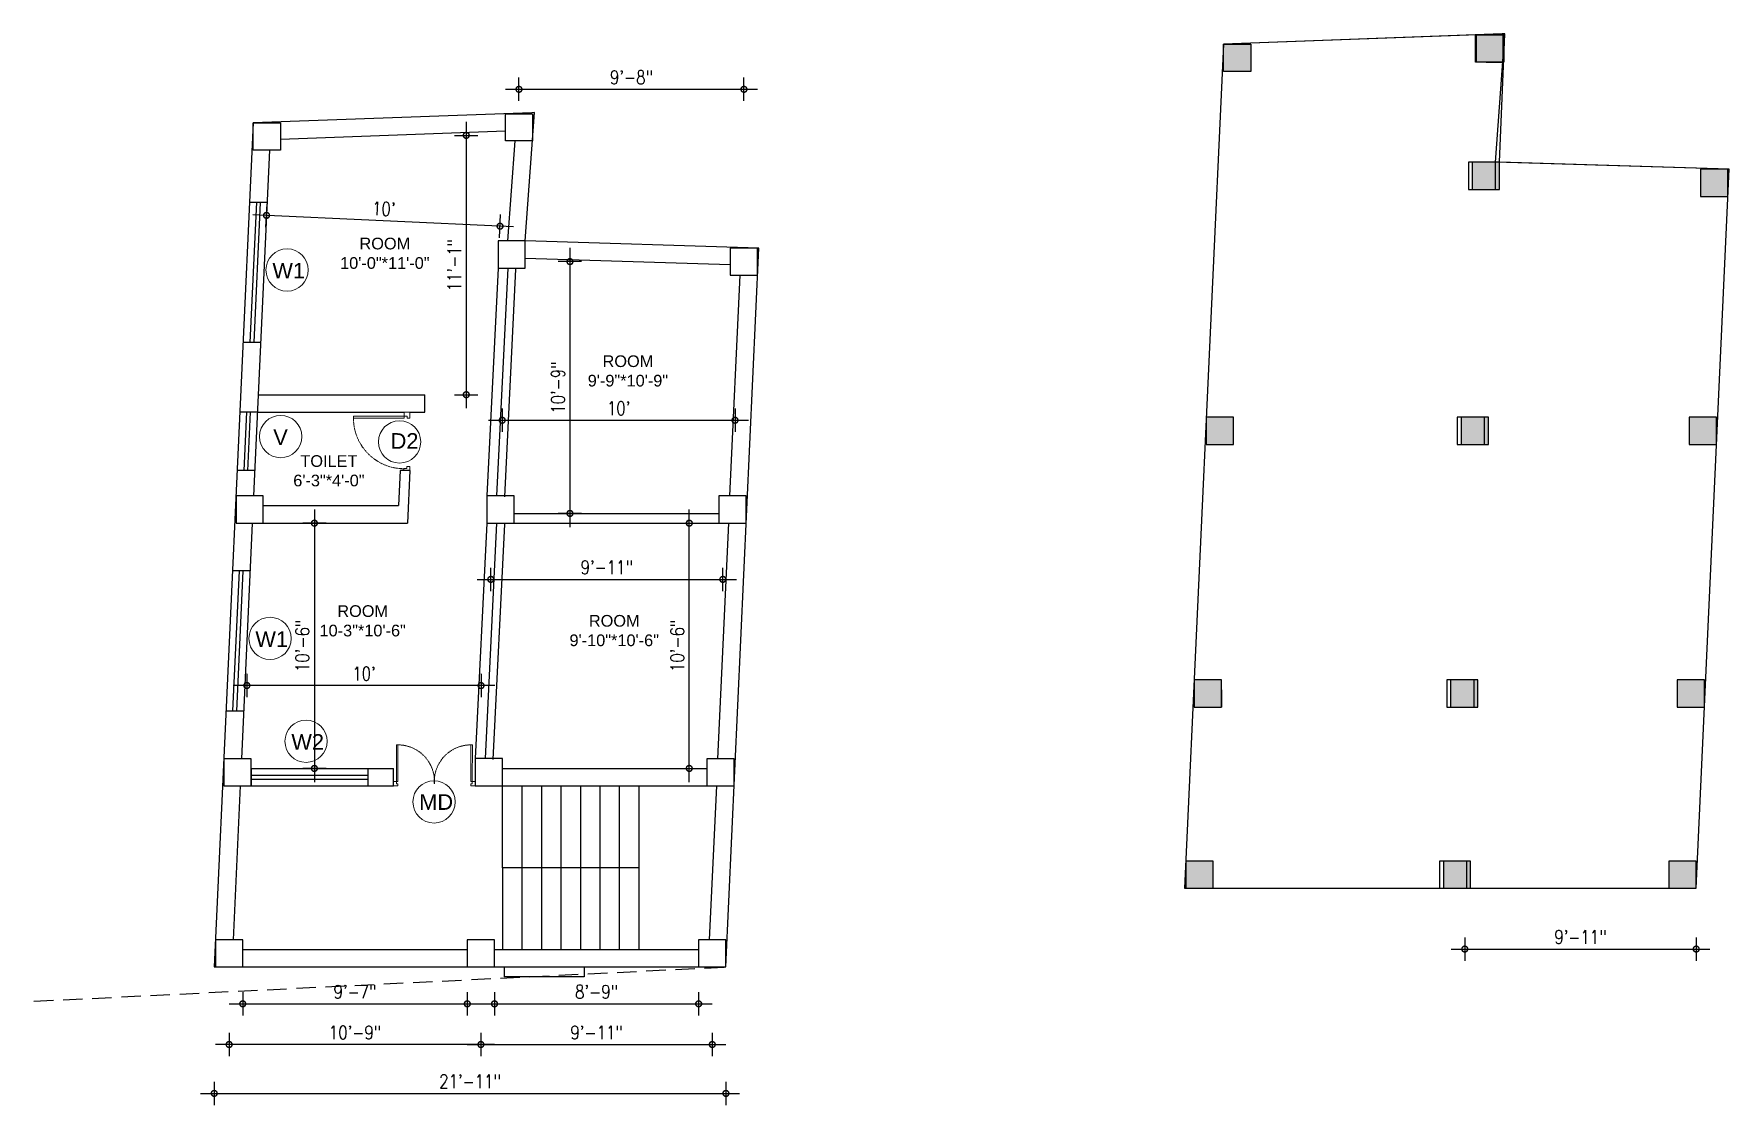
# Model space of a CAD drawing. Header units: inches. Extents: x -10117506 to -5032697, y -6529230 to -3254494.
# Drawn here: x -5048208 to -5047337, y -3259585 to -3259035 of the extents above; entities that cross this region are included whole.
import ezdxf

# ---------------------------------------------------------------- set-up
doc = ezdxf.new("R2010")
doc.units = ezdxf.units.IN
doc.header["$LTSCALE"] = 2
doc.header["$MEASUREMENT"] = 0
doc.header["$PDMODE"] = 34
doc.linetypes.add('HIDDEN', pattern=[0.375, 0.25, -0.125])
doc.layers.get('0').update_dxf_attribs({"linetype": 'CONTINUOUS'})
doc.layers.get('DEFPOINTS').update_dxf_attribs({"color": 141, "linetype": 'CONTINUOUS'})
for name, color, linetype, lineweight in [('Annotate-Lite.w', 177, 'CONTINUOUS', 9), ('Door-Window.w', 4, 'CONTINUOUS', 15), ('TEXT', 181, 'CONTINUOUS', 25), ('Toilet', 7, 'CONTINUOUS', 25)]:
    doc.layers.add(name, color=color, linetype=linetype, lineweight=lineweight)
doc.styles.add('arial.', font='arial.ttf')
doc.styles.add('gaurav', font='arial.ttf')
doc.styles.add('ROMANS', font='Romans.shx', dxfattribs={"width": 0.8})
doc.dimstyles.new('8 SCALE', dxfattribs={"dimscale": 0, "dimtxt": 7, "dimasz": 6, "dimexe": 6, "dimexo": 2, "dimgap": 2, "dimtad": 1, "dimdec": 0, "dimzin": 0, "dimdsep": 46, "dimlunit": 4, "dimtxsty": 'ROMANS', "dimblk": 'DOTSMALL', "dimcen": 0, "dimdle": 7, "dimclrd": 8, "dimclre": 8, "dimclrt": 3, "dimadec": 0, "dimazin": 0, "dimtfac": 1, "dimtdec": 0, "dimtofl": 0, "dimtmove": 2, "dimatfit": 3, "dimfxl": 6, "dimfxlon": 1, "dimtolj": 1, "dimtzin": 0, "dimarcsym": 0})

# ---------------------------------------------------------------- blocks, each defined once
blk = doc.blocks.new('_DOTSMALL')
at = {"color": 0, "linetype": 'ByBlock', "const_width": 0.5}
blk.add_lwpolyline([(-0.0625, 0, 1), (0.0625, 0, 1)], format="xyb", close=True, dxfattribs=at)
blk = doc.blocks.new('*D931')
at = {"color": 8, "lineweight": -2, "ltscale": 0.5, "transparency": 16777216}
for p, q in [((-5047971.72, -3259539.18), (-5047971.72, -3259551.18)), ((-5047852.85, -3259539.18), (-5047852.85, -3259551.18)), ((-5047978.72, -3259545.18), (-5047845.85, -3259545.18))]:
    blk.add_line(p, q, dxfattribs=at)
at = {"layer": 'DEFPOINTS', "color": 0, "ltscale": 0.5, "transparency": 16777216}
for p in [(-5047971.72, -3259513.95), (-5047852.85, -3259513.95), (-5047852.85, -3259545.18)]:
    blk.add_point(p, dxfattribs=at)
at = {"color": 8, "lineweight": -2, "ltscale": 0.5, "transparency": 16777216, "xscale": 6, "yscale": 6, "zscale": 6, "rotation": 180}
blk.add_blockref('_DOTSMALL', (-5047971.72, -3259545.18), dxfattribs=at)
at = {"color": 8, "lineweight": -2, "ltscale": 0.5, "transparency": 16777216, "xscale": 6, "yscale": 6, "zscale": 6}
blk.add_blockref('_DOTSMALL', (-5047852.85, -3259545.18), dxfattribs=at)
at = {"color": 3, "ltscale": 0.5, "transparency": 16777216, "insert": (-5047912.28, -3259539.01), "char_height": 7, "attachment_point": 5, "style": 'ROMANS'}
blk.add_mtext('\\A1;9\'-11"', dxfattribs=at)
blk = doc.blocks.new('3-0')
at = {"ltscale": 3}
for p, q in [((11063, 10097.7), (11066, 10099.9)), ((11063, 10097.7), (11064.5, 10095.7)), ((11065.3, 10097.8), (11066.7, 10098.9)), ((11066, 10096.8), (11065.3, 10097.8)), ((11066, 10099.9), (11066.7, 10098.9)), ((11066, 10096.8), (11064.5, 10095.7)), ((11085.5, 10074.1), (11110.3, 10093)), ((11086.2, 10073.2), (11111, 10092)), ((11111, 10092), (11110.3, 10093)), ((11084, 10073), (11082.6, 10071.9)), ((11082.6, 10071.9), (11084.8, 10069)), ((11084, 10073), (11084.8, 10072)), ((11084.8, 10072), (11086.2, 10073.2)), ((11084.8, 10069), (11087.7, 10071.2)), ((11086.2, 10073.2), (11085.5, 10074.1)), ((11087.7, 10071.2), (11086.2, 10073.2))]:
    blk.add_line(p, q, dxfattribs=at)
at = {"layer": 'Door-Window.w', "color": 9, "linetype": 'HIDDEN', "lineweight": 18}
blk.add_arc((11085.5, 10074.1), 31.2, 37.1906, 127.1465, dxfattribs=at)
blk = doc.blocks.new('FDFDRE')
at = {"ltscale": 3}
for p, q in [((165701.1, -58637.8), (165701.1, -58641.5)), ((165704.8, -58637.8), (165701.1, -58637.8)), ((165701.1, -58641.5), (165703.6, -58641.5)), ((165703.6, -58641.5), (165703.5, -58672.6)), ((165704.8, -58639.7), (165703.6, -58639.7)), ((165703.6, -58639.7), (165703.6, -58641.5)), ((165703.6, -58641.5), (165704.8, -58641.5)), ((165704.8, -58639.7), (165704.8, -58637.8)), ((165704.8, -58641.5), (165704.8, -58672.7)), ((165767, -58639.7), (165767, -58637.8)), ((165767, -58637.8), (165770.6, -58637.8)), ((165767, -58639.7), (165768.2, -58639.7)), ((165767, -58641.5), (165767, -58672.7)), ((165768.2, -58641.5), (165767, -58641.5)), ((165768.2, -58639.7), (165768.2, -58641.5)), ((165770.7, -58641.5), (165768.2, -58641.5)), ((165768.2, -58641.5), (165768.2, -58672.6)), ((165770.6, -58637.8), (165770.7, -58641.5)), ((165703.5, -58672.6), (165704.8, -58672.7)), ((165768.2, -58672.6), (165767, -58672.7))]:
    blk.add_line(p, q, dxfattribs=at)
at = {"layer": 'Door-Window.w', "color": 9, "linetype": 'HIDDEN', "lineweight": 18}
for centre, start, end in [((165704.8, -58641.5), 269.9618, 3.3835), ((165767, -58641.5), 176.6165, 270.0382)]:
    blk.add_arc(centre, 31.2, start, end, dxfattribs=at)
blk = doc.blocks.new('*D935')
at = {"color": 8, "lineweight": -2, "ltscale": 0.5, "transparency": 16777216}
for p, q in [((-5047978.72, -3259547.77), (-5047978.72, -3259559.77)), ((-5047859.85, -3259547.77), (-5047859.85, -3259559.77)), ((-5047985.72, -3259553.77), (-5047852.85, -3259553.77))]:
    blk.add_line(p, q, dxfattribs=at)
at = {"layer": 'DEFPOINTS', "color": 0, "ltscale": 0.5, "transparency": 16777216}
for p in [(-5047978.72, -3259506.95), (-5047859.85, -3259506.95), (-5047859.85, -3259553.77)]:
    blk.add_point(p, dxfattribs=at)
at = {"color": 8, "lineweight": -2, "ltscale": 0.5, "transparency": 16777216, "xscale": 6, "yscale": 6, "zscale": 6, "rotation": 180}
blk.add_blockref('_DOTSMALL', (-5047978.72, -3259553.77), dxfattribs=at)
at = {"color": 8, "lineweight": -2, "ltscale": 0.5, "transparency": 16777216, "xscale": 6, "yscale": 6, "zscale": 6}
blk.add_blockref('_DOTSMALL', (-5047859.85, -3259553.77), dxfattribs=at)
at = {"color": 3, "ltscale": 0.5, "transparency": 16777216, "insert": (-5047919.28, -3259547.6), "char_height": 7, "attachment_point": 5, "style": 'ROMANS'}
blk.add_mtext('\\A1;9\'-11"', dxfattribs=at)
blk = doc.blocks.new('*D936')
at = {"color": 8, "lineweight": -2, "ltscale": 0.5, "transparency": 16777216}
for p, q in [((-5048108.07, -3259547.77), (-5048108.07, -3259559.77)), ((-5047978.72, -3259547.77), (-5047978.72, -3259559.77)), ((-5047971.72, -3259553.77), (-5048115.07, -3259553.77))]:
    blk.add_line(p, q, dxfattribs=at)
at = {"layer": 'DEFPOINTS', "color": 0, "ltscale": 0.5, "transparency": 16777216}
for p in [(-5048108.07, -3259506.95), (-5047978.72, -3259506.95), (-5048108.07, -3259553.77)]:
    blk.add_point(p, dxfattribs=at)
at = {"color": 8, "lineweight": -2, "ltscale": 0.5, "transparency": 16777216, "xscale": 6, "yscale": 6, "zscale": 6, "rotation": 180}
blk.add_blockref('_DOTSMALL', (-5048108.07, -3259553.77), dxfattribs=at)
at = {"color": 8, "lineweight": -2, "ltscale": 0.5, "transparency": 16777216, "xscale": 6, "yscale": 6, "zscale": 6}
blk.add_blockref('_DOTSMALL', (-5047978.72, -3259553.77), dxfattribs=at)
at = {"color": 3, "ltscale": 0.5, "transparency": 16777216, "insert": (-5048043.39, -3259547.6), "char_height": 7, "attachment_point": 5, "style": 'ROMANS'}
blk.add_mtext('\\A1;10\'-9"', dxfattribs=at)
blk = doc.blocks.new('*D937')
at = {"color": 8, "lineweight": -2, "ltscale": 0.5, "transparency": 16777216}
for p, q in [((-5047978.72, -3259532.87), (-5047859.85, -3259532.87)), ((-5047971.72, -3259526.87), (-5047971.72, -3259538.87)), ((-5047866.85, -3259526.87), (-5047866.85, -3259538.87))]:
    blk.add_line(p, q, dxfattribs=at)
at = {"layer": 'DEFPOINTS', "color": 0, "ltscale": 0.5, "transparency": 16777216}
for p in [(-5047971.72, -3259504.95), (-5047866.85, -3259504.95), (-5047866.85, -3259532.87)]:
    blk.add_point(p, dxfattribs=at)
at = {"color": 8, "lineweight": -2, "ltscale": 0.5, "transparency": 16777216, "xscale": 6, "yscale": 6, "zscale": 6, "rotation": 180}
blk.add_blockref('_DOTSMALL', (-5047971.72, -3259532.87), dxfattribs=at)
at = {"color": 8, "lineweight": -2, "ltscale": 0.5, "transparency": 16777216, "xscale": 6, "yscale": 6, "zscale": 6}
blk.add_blockref('_DOTSMALL', (-5047866.85, -3259532.87), dxfattribs=at)
at = {"color": 3, "ltscale": 0.5, "transparency": 16777216, "insert": (-5047919.28, -3259526.7), "char_height": 7, "attachment_point": 5, "style": 'ROMANS'}
blk.add_mtext('\\A1;8\'-9"', dxfattribs=at)
blk = doc.blocks.new('*D938')
at = {"color": 8, "lineweight": -2, "ltscale": 0.5, "transparency": 16777216}
for p, q in [((-5048108.07, -3259532.87), (-5047978.72, -3259532.87)), ((-5048101.07, -3259526.87), (-5048101.07, -3259538.87)), ((-5047985.72, -3259526.87), (-5047985.72, -3259538.87))]:
    blk.add_line(p, q, dxfattribs=at)
at = {"layer": 'DEFPOINTS', "color": 0, "ltscale": 0.5, "transparency": 16777216}
for p in [(-5048101.07, -3259504.95), (-5047985.72, -3259504.95), (-5047985.72, -3259532.87)]:
    blk.add_point(p, dxfattribs=at)
at = {"color": 8, "lineweight": -2, "ltscale": 0.5, "transparency": 16777216, "xscale": 6, "yscale": 6, "zscale": 6, "rotation": 180}
blk.add_blockref('_DOTSMALL', (-5048101.07, -3259532.87), dxfattribs=at)
at = {"color": 8, "lineweight": -2, "ltscale": 0.5, "transparency": 16777216, "xscale": 6, "yscale": 6, "zscale": 6}
blk.add_blockref('_DOTSMALL', (-5047985.72, -3259532.87), dxfattribs=at)
at = {"color": 3, "ltscale": 0.5, "transparency": 16777216, "insert": (-5048043.39, -3259526.7), "char_height": 7, "attachment_point": 5, "style": 'ROMANS'}
blk.add_mtext('\\A1;9\'-7"', dxfattribs=at)
blk = doc.blocks.new('*D939')
at = {"color": 8, "lineweight": -2, "ltscale": 0.5, "transparency": 16777216}
for p, q in [((-5048115.72, -3259572.89), (-5048115.72, -3259584.89)), ((-5047852.85, -3259572.89), (-5047852.85, -3259584.89)), ((-5048122.72, -3259578.89), (-5047845.85, -3259578.89))]:
    blk.add_line(p, q, dxfattribs=at)
at = {"layer": 'DEFPOINTS', "color": 0, "ltscale": 0.5, "transparency": 16777216}
for p in [(-5048115.72, -3259513.95), (-5047852.85, -3259513.95), (-5047852.85, -3259578.89)]:
    blk.add_point(p, dxfattribs=at)
at = {"color": 8, "lineweight": -2, "ltscale": 0.5, "transparency": 16777216, "xscale": 6, "yscale": 6, "zscale": 6, "rotation": 180}
blk.add_blockref('_DOTSMALL', (-5048115.72, -3259578.89), dxfattribs=at)
at = {"color": 8, "lineweight": -2, "ltscale": 0.5, "transparency": 16777216, "xscale": 6, "yscale": 6, "zscale": 6}
blk.add_blockref('_DOTSMALL', (-5047852.85, -3259578.89), dxfattribs=at)
at = {"color": 3, "ltscale": 0.5, "transparency": 16777216, "insert": (-5047984.28, -3259572.73), "char_height": 7, "attachment_point": 5, "style": 'ROMANS'}
blk.add_mtext('\\A1;21\'-11"', dxfattribs=at)
blk = doc.blocks.new('*D940')
at = {"color": 8, "lineweight": -2, "ltscale": 0.5, "transparency": 16777216}
for p, q in [((-5047966.16, -3259063.07), (-5047836.58, -3259063.07)), ((-5047959.16, -3259069.07), (-5047959.16, -3259057.07)), ((-5047843.58, -3259069.07), (-5047843.58, -3259057.07))]:
    blk.add_line(p, q, dxfattribs=at)
at = {"layer": 'DEFPOINTS', "color": 0, "ltscale": 0.5, "transparency": 16777216}
for p in [(-5047843.58, -3259063.07), (-5047959.16, -3259082.6), (-5047843.58, -3259151.61)]:
    blk.add_point(p, dxfattribs=at)
at = {"color": 8, "lineweight": -2, "ltscale": 0.5, "transparency": 16777216, "xscale": 6, "yscale": 6, "zscale": 6, "rotation": 180}
blk.add_blockref('_DOTSMALL', (-5047959.16, -3259063.07), dxfattribs=at)
at = {"color": 8, "lineweight": -2, "ltscale": 0.5, "transparency": 16777216, "xscale": 6, "yscale": 6, "zscale": 6}
blk.add_blockref('_DOTSMALL', (-5047843.58, -3259063.07), dxfattribs=at)
at = {"color": 3, "ltscale": 0.5, "transparency": 16777216, "insert": (-5047901.37, -3259056.9), "char_height": 7, "attachment_point": 5, "style": 'ROMANS'}
blk.add_mtext('\\A1;9\'-8"', dxfattribs=at)
blk = doc.blocks.new('*D941')
at = {"color": 8, "lineweight": -2, "ltscale": 0.5, "transparency": 16777216}
for p, q in [((-5047986.24, -3259079.73), (-5047986.24, -3259226.95)), ((-5047992.24, -3259086.73), (-5047980.24, -3259086.73)), ((-5047992.24, -3259219.95), (-5047980.24, -3259219.95))]:
    blk.add_line(p, q, dxfattribs=at)
at = {"layer": 'DEFPOINTS', "color": 0, "ltscale": 0.5, "transparency": 16777216}
for p in [(-5048023.92, -3259086.73), (-5048023.92, -3259219.95), (-5047986.24, -3259219.95)]:
    blk.add_point(p, dxfattribs=at)
at = {"color": 8, "lineweight": -2, "ltscale": 0.5, "transparency": 16777216, "xscale": 6, "yscale": 6, "zscale": 6}
for p, rotation in [((-5047986.24, -3259086.73), 90), ((-5047986.24, -3259219.95), 270)]:
    blk.add_blockref('_DOTSMALL', p, dxfattribs=dict(at, rotation=rotation))
at = {"color": 3, "ltscale": 0.5, "transparency": 16777216, "insert": (-5047992.41, -3259153.34), "char_height": 7, "attachment_point": 5, "rotation": 90, "style": 'ROMANS'}
blk.add_mtext('\\A1;11\'-1"', dxfattribs=at)
blk = doc.blocks.new('*D942')
at = {"color": 8, "lineweight": -2, "ltscale": 0.5, "transparency": 16777216}
for p, q in [((-5048089.14, -3259133.83), (-5048088.58, -3259121.85)), ((-5047961.91, -3259133.71), (-5048095.85, -3259127.52)), ((-5047969.18, -3259139.38), (-5047968.62, -3259127.39))]:
    blk.add_line(p, q, dxfattribs=at)
at = {"layer": 'DEFPOINTS', "color": 0, "ltscale": 0.5, "transparency": 16777216}
for p in [(-5048088.86, -3259127.84), (-5048089.86, -3259149.44), (-5047969.9, -3259154.99)]:
    blk.add_point(p, dxfattribs=at)
at = {"color": 8, "lineweight": -2, "ltscale": 0.5, "transparency": 16777216, "xscale": 6, "yscale": 6, "zscale": 6}
for p, rotation in [((-5048088.86, -3259127.84), 177.3537742768586), ((-5047968.9, -3259133.38), 357.3537742768586)]:
    blk.add_blockref('_DOTSMALL', p, dxfattribs=dict(at, rotation=rotation))
at = {"color": 3, "ltscale": 0.5, "transparency": 16777216, "insert": (-5048028.6, -3259124.45), "char_height": 7, "attachment_point": 5, "rotation": 357.35377, "style": 'ROMANS'}
blk.add_mtext("\\A1;10'", dxfattribs=at)
blk = doc.blocks.new('*D943')
at = {"color": 8, "lineweight": -2, "ltscale": 0.5, "transparency": 16777216}
for p, q in [((-5047967.78, -3259227.09), (-5047967.78, -3259239.09)), ((-5047848.18, -3259227.09), (-5047848.18, -3259239.09)), ((-5047974.78, -3259233.09), (-5047841.18, -3259233.09))]:
    blk.add_line(p, q, dxfattribs=at)
at = {"layer": 'DEFPOINTS', "color": 0, "ltscale": 0.5, "transparency": 16777216}
for p in [(-5047967.78, -3259213.47), (-5047848.18, -3259215.28), (-5047848.18, -3259233.09)]:
    blk.add_point(p, dxfattribs=at)
at = {"color": 8, "lineweight": -2, "ltscale": 0.5, "transparency": 16777216, "xscale": 6, "yscale": 6, "zscale": 6, "rotation": 180}
blk.add_blockref('_DOTSMALL', (-5047967.78, -3259233.09), dxfattribs=at)
at = {"color": 8, "lineweight": -2, "ltscale": 0.5, "transparency": 16777216, "xscale": 6, "yscale": 6, "zscale": 6}
blk.add_blockref('_DOTSMALL', (-5047848.18, -3259233.09), dxfattribs=at)
at = {"color": 3, "ltscale": 0.5, "transparency": 16777216, "insert": (-5047907.98, -3259226.92), "char_height": 7, "attachment_point": 5, "style": 'ROMANS'}
blk.add_mtext("\\A1;10'", dxfattribs=at)
blk = doc.blocks.new('*D944')
at = {"color": 8, "lineweight": -2, "ltscale": 0.5, "transparency": 16777216}
for p, q in [((-5047932.97, -3259144.58), (-5047932.97, -3259287.95)), ((-5047926.97, -3259151.58), (-5047938.97, -3259151.58)), ((-5047926.97, -3259280.95), (-5047938.97, -3259280.95))]:
    blk.add_line(p, q, dxfattribs=at)
at = {"layer": 'DEFPOINTS', "color": 0, "ltscale": 0.5, "transparency": 16777216}
for p in [(-5047903.24, -3259151.58), (-5047932.97, -3259280.95), (-5047909.04, -3259280.95)]:
    blk.add_point(p, dxfattribs=at)
at = {"color": 8, "lineweight": -2, "ltscale": 0.5, "transparency": 16777216, "xscale": 6, "yscale": 6, "zscale": 6}
for p, rotation in [((-5047932.97, -3259151.58), 90), ((-5047932.97, -3259280.95), 270)]:
    blk.add_blockref('_DOTSMALL', p, dxfattribs=dict(at, rotation=rotation))
at = {"color": 3, "ltscale": 0.5, "transparency": 16777216, "insert": (-5047939.14, -3259216.26), "char_height": 7, "attachment_point": 5, "rotation": 90, "style": 'ROMANS'}
blk.add_mtext('\\A1;10\'-9"', dxfattribs=at)
blk = doc.blocks.new('*D945')
at = {"color": 8, "lineweight": -2, "ltscale": 0.5, "transparency": 16777216}
for p, q in [((-5047871.68, -3259418.94), (-5047871.68, -3259278.95)), ((-5047877.68, -3259285.95), (-5047865.68, -3259285.95)), ((-5047877.68, -3259411.94), (-5047865.68, -3259411.94))]:
    blk.add_line(p, q, dxfattribs=at)
at = {"layer": 'DEFPOINTS', "color": 0, "ltscale": 0.5, "transparency": 16777216}
for p in [(-5047915.1, -3259285.95), (-5047871.68, -3259285.95), (-5047915.1, -3259411.94)]:
    blk.add_point(p, dxfattribs=at)
at = {"color": 8, "lineweight": -2, "ltscale": 0.5, "transparency": 16777216, "xscale": 6, "yscale": 6, "zscale": 6}
for p, rotation in [((-5047871.68, -3259285.95), 90), ((-5047871.68, -3259411.94), 270)]:
    blk.add_blockref('_DOTSMALL', p, dxfattribs=dict(at, rotation=rotation))
at = {"color": 3, "ltscale": 0.5, "transparency": 16777216, "insert": (-5047877.84, -3259348.94), "char_height": 7, "attachment_point": 5, "rotation": 90, "style": 'ROMANS'}
blk.add_mtext('\\A1;10\'-6"', dxfattribs=at)
blk = doc.blocks.new('*D946')
at = {"color": 8, "lineweight": -2, "ltscale": 0.5, "transparency": 16777216}
for p, q in [((-5047980.64, -3259314.82), (-5047847.44, -3259314.82)), ((-5047973.64, -3259320.82), (-5047973.64, -3259308.82)), ((-5047854.44, -3259320.82), (-5047854.44, -3259308.82))]:
    blk.add_line(p, q, dxfattribs=at)
at = {"layer": 'DEFPOINTS', "color": 0, "ltscale": 0.5, "transparency": 16777216}
for p in [(-5047854.44, -3259314.82), (-5047973.64, -3259346.44), (-5047854.44, -3259351.89)]:
    blk.add_point(p, dxfattribs=at)
at = {"color": 8, "lineweight": -2, "ltscale": 0.5, "transparency": 16777216, "xscale": 6, "yscale": 6, "zscale": 6, "rotation": 180}
blk.add_blockref('_DOTSMALL', (-5047973.64, -3259314.82), dxfattribs=at)
at = {"color": 8, "lineweight": -2, "ltscale": 0.5, "transparency": 16777216, "xscale": 6, "yscale": 6, "zscale": 6}
blk.add_blockref('_DOTSMALL', (-5047854.44, -3259314.82), dxfattribs=at)
at = {"color": 3, "ltscale": 0.5, "transparency": 16777216, "insert": (-5047914.04, -3259308.65), "char_height": 7, "attachment_point": 5, "style": 'ROMANS'}
blk.add_mtext('\\A1;9\'-11"', dxfattribs=at)
blk = doc.blocks.new('*D947')
at = {"color": 8, "lineweight": -2, "ltscale": 0.5, "transparency": 16777216}
for p, q in [((-5048098.96, -3259363.37), (-5048098.96, -3259375.37)), ((-5047978.64, -3259363.37), (-5047978.64, -3259375.37)), ((-5047971.64, -3259369.37), (-5048105.96, -3259369.37))]:
    blk.add_line(p, q, dxfattribs=at)
at = {"layer": 'DEFPOINTS', "color": 0, "ltscale": 0.5, "transparency": 16777216}
for p in [(-5048098.96, -3259346.44), (-5047978.64, -3259346.44), (-5048098.96, -3259369.37)]:
    blk.add_point(p, dxfattribs=at)
at = {"color": 8, "lineweight": -2, "ltscale": 0.5, "transparency": 16777216, "xscale": 6, "yscale": 6, "zscale": 6, "rotation": 180}
blk.add_blockref('_DOTSMALL', (-5048098.96, -3259369.37), dxfattribs=at)
at = {"color": 8, "lineweight": -2, "ltscale": 0.5, "transparency": 16777216, "xscale": 6, "yscale": 6, "zscale": 6}
blk.add_blockref('_DOTSMALL', (-5047978.64, -3259369.37), dxfattribs=at)
at = {"color": 3, "ltscale": 0.5, "transparency": 16777216, "insert": (-5048038.8, -3259363.2), "char_height": 7, "attachment_point": 5, "style": 'ROMANS'}
blk.add_mtext("\\A1;10'", dxfattribs=at)
blk = doc.blocks.new('*D948')
at = {"color": 8, "lineweight": -2, "ltscale": 0.5, "transparency": 16777216}
for p, q in [((-5048064.26, -3259278.95), (-5048064.26, -3259418.95)), ((-5048058.26, -3259285.95), (-5048070.26, -3259285.95)), ((-5048058.26, -3259411.95), (-5048070.26, -3259411.95))]:
    blk.add_line(p, q, dxfattribs=at)
at = {"layer": 'DEFPOINTS', "color": 0, "ltscale": 0.5, "transparency": 16777216}
for p in [(-5048016.45, -3259285.95), (-5048064.26, -3259411.95), (-5048036.77, -3259411.95)]:
    blk.add_point(p, dxfattribs=at)
at = {"color": 8, "lineweight": -2, "ltscale": 0.5, "transparency": 16777216, "xscale": 6, "yscale": 6, "zscale": 6}
for p, rotation in [((-5048064.26, -3259285.95), 90), ((-5048064.26, -3259411.95), 270)]:
    blk.add_blockref('_DOTSMALL', p, dxfattribs=dict(at, rotation=rotation))
at = {"color": 3, "ltscale": 0.5, "transparency": 16777216, "insert": (-5048070.43, -3259348.95), "char_height": 7, "attachment_point": 5, "rotation": 90, "style": 'ROMANS'}
blk.add_mtext('\\A1;10\'-6"', dxfattribs=at)
blk = doc.blocks.new('pln')
at = {"color": 3, "ltscale": 0.5}
blk.add_lwpolyline([(-5047835.94, -3259144.61), (-5047955.9, -3259140.99), (-5047951.1, -3259075.04), (-5047952.47, -3259075.09), (-5048095.68, -3259080.36), (-5048115.72, -3259513.95), (-5048101.72, -3259513.95), (-5047969.72, -3259513.95), (-5047852.85, -3259513.95)], close=True, dxfattribs=at)
at = {"ltscale": 0.5}
for points in [[(-5048095.68, -3259080.36), (-5048081.68, -3259080.36), (-5048081.68, -3259094.36), (-5048095.68, -3259094.36)], [(-5047966.16, -3259075.6), (-5047952.16, -3259075.6), (-5047952.16, -3259089.6), (-5047966.16, -3259089.6)], [(-5047969.9, -3259154.99), (-5047955.9, -3259154.99), (-5047955.9, -3259140.99), (-5047969.9, -3259140.99)], [(-5047850.58, -3259158.61), (-5047836.58, -3259158.61), (-5047836.58, -3259144.61), (-5047850.58, -3259144.61)], [(-5048104.53, -3259285.95), (-5048090.53, -3259285.95), (-5048090.53, -3259271.95), (-5048104.53, -3259271.95)], [(-5047975.58, -3259285.95), (-5047961.58, -3259285.95), (-5047961.58, -3259271.95), (-5047975.58, -3259271.95)], [(-5047856.41, -3259285.95), (-5047842.41, -3259285.95), (-5047842.41, -3259271.95), (-5047856.41, -3259271.95)], [(-5048110.77, -3259420.95), (-5048096.77, -3259420.95), (-5048096.77, -3259406.95), (-5048110.77, -3259406.95)], [(-5047980.99, -3259420.95), (-5047966.99, -3259420.95), (-5047966.99, -3259406.95), (-5047980.99, -3259406.95)], [(-5047862.59, -3259420.95), (-5047848.59, -3259420.95), (-5047848.59, -3259406.95), (-5047862.59, -3259406.95)], [(-5048115.07, -3259513.95), (-5048101.07, -3259513.95), (-5048101.07, -3259499.95), (-5048115.07, -3259499.95)], [(-5047984.72, -3259513.95), (-5047970.72, -3259513.95), (-5047970.72, -3259499.95), (-5047984.72, -3259499.95)], [(-5047866.85, -3259513.95), (-5047852.85, -3259513.95), (-5047852.85, -3259499.95), (-5047866.85, -3259499.95)]]:
    blk.add_lwpolyline(points, close=True, dxfattribs=at)
dim = blk.add_linear_dim(base=(-5047852.85, -3259545.18), p1=(-5047971.72, -3259513.95), p2=(-5047852.85, -3259513.95), dimstyle='8 SCALE', override={"dimscale": 1}, dxfattribs=at)
dim.commit()
dim.dimension.update_dxf_attribs({"geometry": '*D931', "text_midpoint": (-5047912.28, -3259539.01)})

msp = doc.modelspace()

# ---------------------------------------------------------------- hatches: boundary and pattern name
at = {"ltscale": 0.5}
for points in [[(-5047453.26, -3259035.14), (-5047467.26, -3259035.14), (-5047467.26, -3259049.14), (-5047453.26, -3259049.14)], [(-5047583.22, -3259039.92), (-5047597.22, -3259039.92), (-5047597.22, -3259053.92), (-5047583.22, -3259053.92)], [(-5047455.44, -3259100.55), (-5047469.44, -3259100.55), (-5047469.44, -3259114.55), (-5047455.44, -3259114.55)], [(-5047338.12, -3259104.17), (-5047352.12, -3259104.17), (-5047352.12, -3259118.17), (-5047338.12, -3259118.17)], [(-5047592.07, -3259231.51), (-5047606.07, -3259231.51), (-5047606.07, -3259245.51), (-5047592.07, -3259245.51)], [(-5047461.13, -3259231.51), (-5047475.13, -3259231.51), (-5047475.13, -3259245.51), (-5047461.13, -3259245.51)], [(-5047343.95, -3259231.51), (-5047357.95, -3259231.51), (-5047357.95, -3259245.51), (-5047343.95, -3259245.51)], [(-5047598.31, -3259366.51), (-5047612.31, -3259366.51), (-5047612.31, -3259380.51), (-5047598.31, -3259380.51)], [(-5047466.54, -3259366.51), (-5047480.54, -3259366.51), (-5047480.54, -3259380.51), (-5047466.54, -3259380.51)], [(-5047350.13, -3259366.51), (-5047364.13, -3259366.51), (-5047364.13, -3259380.51), (-5047350.13, -3259380.51)], [(-5047602.61, -3259459.51), (-5047616.61, -3259459.51), (-5047616.61, -3259473.51), (-5047602.61, -3259473.51)], [(-5047470.26, -3259459.51), (-5047484.26, -3259459.51), (-5047484.26, -3259473.51), (-5047470.26, -3259473.51)], [(-5047354.39, -3259459.51), (-5047368.39, -3259459.51), (-5047368.39, -3259473.51), (-5047354.39, -3259473.51)]]:
    msp.add_hatch(color=1, dxfattribs=at).paths.add_polyline_path(points)

# ---------------------------------------------------------------- linework, layer by layer
for p, q in [((-5047452.65, -3259034.61), (-5047597.22, -3259039.92)), ((-5047455.44, -3259100.55), (-5047452.65, -3259034.61)), ((-5047597.22, -3259039.92), (-5047617.26, -3259473.51)), ((-5047462.27, -3259049.14), (-5047453.26, -3259049.14)), ((-5047337.48, -3259104.17), (-5047455.44, -3259100.55)), ((-5047354.39, -3259473.51), (-5047337.48, -3259104.17)), ((-5048088.55, -3259121.15), (-5048097.56, -3259121.15)), ((-5048094.06, -3259121.11), (-5048097.38, -3259193.11)), ((-5048092.06, -3259121.2), (-5048095.38, -3259193.2)), ((-5047969.9, -3259154.99), (-5047975.67, -3259271.95)), ((-5047964.89, -3259154.99), (-5047970.66, -3259271.95)), ((-5047960.91, -3259155.43), (-5047966.68, -3259272.39)), ((-5048091.88, -3259193.15), (-5048100.89, -3259193.15)), ((-5048093.12, -3259219.95), (-5048007.49, -3259219.95)), ((-5048007.49, -3259228.95), (-5048007.49, -3259219.95)), ((-5048093.53, -3259228.95), (-5048102.53, -3259228.95)), ((-5048100.42, -3259258.9), (-5048099.03, -3259228.9)), ((-5048098.43, -3259259), (-5048097.03, -3259229)), ((-5048093.53, -3259228.95), (-5048018.2, -3259228.95)), ((-5048015.14, -3259228.95), (-5048007.49, -3259228.95)), ((-5048094.92, -3259258.95), (-5048103.93, -3259258.95)), ((-5048020.21, -3259258.95), (-5048021.04, -3259276.95)), ((-5048015.2, -3259258.95), (-5048020.21, -3259258.95)), ((-5048015.2, -3259258.95), (-5048016.45, -3259285.95)), ((-5048090.53, -3259276.95), (-5048021.04, -3259276.95)), ((-5047961.67, -3259280.95), (-5047856.41, -3259280.95)), ((-5048090.53, -3259285.95), (-5048016.45, -3259285.95)), ((-5047975.67, -3259285.95), (-5047981.62, -3259406.92)), ((-5047970.66, -3259285.95), (-5047976.61, -3259406.92)), ((-5047966.68, -3259286.39), (-5047972.63, -3259407.36)), ((-5047961.67, -3259285.95), (-5047856.41, -3259285.95)), ((-5048097.3, -3259310.45), (-5048106.31, -3259310.45)), ((-5048106.13, -3259382.4), (-5048102.8, -3259310.4)), ((-5048104.13, -3259382.5), (-5048100.81, -3259310.5)), ((-5047598.31, -3259371.51), (-5047598.31, -3259380.51)), ((-5048100.63, -3259382.45), (-5048109.64, -3259382.45)), ((-5048096.77, -3259411.95), (-5048096.77, -3259420.95)), ((-5048096.77, -3259411.95), (-5048023.62, -3259411.95)), ((-5048036.77, -3259411.95), (-5048036.77, -3259420.95)), ((-5048023.62, -3259420.95), (-5048023.62, -3259411.95)), ((-5047967.61, -3259411.92), (-5047862.59, -3259411.95)), ((-5047862.59, -3259411.95), (-5047862.59, -3259420.95)), ((-5048096.77, -3259415.45), (-5048036.77, -3259415.45)), ((-5048096.77, -3259417.45), (-5048036.77, -3259417.45)), ((-5048096.77, -3259420.95), (-5048023.62, -3259420.95)), ((-5047967.62, -3259420.92), (-5047862.59, -3259420.95)), ((-5047967.62, -3259462.95), (-5047967.62, -3259420.92)), ((-5047957.62, -3259420.95), (-5047957.62, -3259462.95)), ((-5047947.62, -3259420.95), (-5047947.62, -3259462.95)), ((-5047937.62, -3259420.95), (-5047937.62, -3259462.95)), ((-5047927.62, -3259420.95), (-5047927.62, -3259462.95)), ((-5047917.62, -3259420.95), (-5047917.62, -3259462.95)), ((-5047907.62, -3259420.95), (-5047907.62, -3259462.95)), ((-5047897.62, -3259420.95), (-5047897.62, -3259462.95)), ((-5047897.62, -3259462.95), (-5047967.62, -3259462.95)), ((-5047967.62, -3259462.95), (-5047967.62, -3259504.95)), ((-5047957.62, -3259462.95), (-5047957.62, -3259504.95)), ((-5047947.62, -3259462.95), (-5047947.62, -3259504.95)), ((-5047937.62, -3259462.95), (-5047937.62, -3259504.95)), ((-5047927.62, -3259462.95), (-5047927.62, -3259504.95)), ((-5047917.62, -3259462.95), (-5047917.62, -3259504.95)), ((-5047907.62, -3259462.95), (-5047907.62, -3259504.95)), ((-5047897.62, -3259462.95), (-5047897.62, -3259504.95)), ((-5047603.26, -3259473.51), (-5047354.39, -3259473.51)), ((-5047966.72, -3259513.95), (-5047966.72, -3259518.95)), ((-5047925.72, -3259513.95), (-5047925.72, -3259518.95)), ((-5047925.72, -3259518.95), (-5047966.72, -3259518.95))]:
    msp.add_line(p, q, dxfattribs=at)
at = {"color": 3, "ltscale": 0.5}
for p, q in [((-5047452.65, -3259034.61), (-5047454.02, -3259034.66)), ((-5047966.16, -3259084.6), (-5048081.68, -3259088.85)), ((-5047964.92, -3259140.99), (-5047961.19, -3259089.6)), ((-5048087.31, -3259094.36), (-5048095.52, -3259271.95)), ((-5047850.58, -3259153.17), (-5047955.9, -3259149.99)), ((-5047850.78, -3259271.95), (-5047845.59, -3259158.61)), ((-5048096.17, -3259285.95), (-5048101.76, -3259406.95)), ((-5047856.96, -3259406.95), (-5047851.42, -3259285.95)), ((-5048102.41, -3259420.95), (-5048106.06, -3259499.95)), ((-5047861.22, -3259499.95), (-5047857.6, -3259420.95)), ((-5047617.26, -3259473.51), (-5047603.26, -3259473.51)), ((-5048101.07, -3259504.95), (-5047985.72, -3259504.95)), ((-5047971.72, -3259504.95), (-5047969.72, -3259504.95)), ((-5047969.72, -3259504.95), (-5047866.85, -3259504.95))]:
    msp.add_line(p, q, dxfattribs=at)
at = {"ltscale": 0.5}
for points in [[(-5047467.28, -3259035.14), (-5047453.28, -3259035.14), (-5047453.28, -3259049.14), (-5047467.28, -3259049.14)], [(-5047597.22, -3259039.92), (-5047583.22, -3259039.92), (-5047583.22, -3259053.92), (-5047597.22, -3259053.92)], [(-5048095.68, -3259080.36), (-5048081.68, -3259080.36), (-5048081.68, -3259094.36), (-5048095.68, -3259094.36)], [(-5047966.16, -3259075.6), (-5047952.16, -3259075.6), (-5047952.16, -3259089.6), (-5047966.16, -3259089.6)], [(-5047469.44, -3259114.55), (-5047455.44, -3259114.55), (-5047455.44, -3259100.55), (-5047469.44, -3259100.55)], [(-5047352.12, -3259118.17), (-5047338.12, -3259118.17), (-5047338.12, -3259104.17), (-5047352.12, -3259104.17)], [(-5047969.9, -3259154.99), (-5047955.9, -3259154.99), (-5047955.9, -3259140.99), (-5047969.9, -3259140.99)], [(-5047850.58, -3259158.61), (-5047836.58, -3259158.61), (-5047836.58, -3259144.61), (-5047850.58, -3259144.61)], [(-5047606.07, -3259245.51), (-5047592.07, -3259245.51), (-5047592.07, -3259231.51), (-5047606.07, -3259231.51)], [(-5047475.13, -3259245.51), (-5047461.13, -3259245.51), (-5047461.13, -3259231.51), (-5047475.13, -3259231.51)], [(-5047357.95, -3259245.51), (-5047343.95, -3259245.51), (-5047343.95, -3259231.51), (-5047357.95, -3259231.51)], [(-5048104.53, -3259285.95), (-5048090.53, -3259285.95), (-5048090.53, -3259271.95), (-5048104.53, -3259271.95)], [(-5047975.67, -3259285.95), (-5047961.67, -3259285.95), (-5047961.67, -3259271.95), (-5047975.67, -3259271.95)], [(-5047856.41, -3259285.95), (-5047842.41, -3259285.95), (-5047842.41, -3259271.95), (-5047856.41, -3259271.95)], [(-5047612.31, -3259380.51), (-5047598.31, -3259380.51), (-5047598.31, -3259366.51), (-5047612.31, -3259366.51)], [(-5047480.54, -3259380.51), (-5047466.54, -3259380.51), (-5047466.54, -3259366.51), (-5047480.54, -3259366.51)], [(-5047364.13, -3259380.51), (-5047350.13, -3259380.51), (-5047350.13, -3259366.51), (-5047364.13, -3259366.51)], [(-5048110.77, -3259420.95), (-5048096.77, -3259420.95), (-5048096.77, -3259406.95), (-5048110.77, -3259406.95)], [(-5047981.62, -3259420.92), (-5047967.62, -3259420.92), (-5047967.62, -3259406.92), (-5047981.62, -3259406.92)], [(-5047862.59, -3259420.95), (-5047848.59, -3259420.95), (-5047848.59, -3259406.95), (-5047862.59, -3259406.95)], [(-5047616.61, -3259473.51), (-5047602.61, -3259473.51), (-5047602.61, -3259459.51), (-5047616.61, -3259459.51)], [(-5047484.26, -3259473.51), (-5047470.26, -3259473.51), (-5047470.26, -3259459.51), (-5047484.26, -3259459.51)], [(-5047368.39, -3259473.51), (-5047354.39, -3259473.51), (-5047354.39, -3259459.51), (-5047368.39, -3259459.51)], [(-5048115.07, -3259513.95), (-5048101.07, -3259513.95), (-5048101.07, -3259499.95), (-5048115.07, -3259499.95)], [(-5047985.72, -3259513.95), (-5047971.72, -3259513.95), (-5047971.72, -3259499.95), (-5047985.72, -3259499.95)], [(-5047866.85, -3259513.95), (-5047852.85, -3259513.95), (-5047852.85, -3259499.95), (-5047866.85, -3259499.95)]]:
    msp.add_lwpolyline(points, close=True, dxfattribs=at)
at = {"color": 3, "ltscale": 0.5}
msp.add_lwpolyline([(-5047835.94, -3259144.61), (-5047955.9, -3259140.99), (-5047951.1, -3259075.04), (-5047952.47, -3259075.09), (-5048095.68, -3259080.36), (-5048115.72, -3259513.95), (-5048101.72, -3259513.95), (-5047969.72, -3259513.95), (-5047852.85, -3259513.95)], close=True, dxfattribs=at)
at = {"layer": 'Annotate-Lite.w', "ltscale": 0.005}
for centre in [(-5048078.29, -3259155.89), (-5048081.6, -3259241.44), (-5048020.52, -3259244.19), (-5048087.03, -3259345.18), (-5048068.55, -3259397.99), (-5048002.79, -3259429.12)]:
    msp.add_circle(centre, 10.86, dxfattribs=at)
at = {"layer": 'Toilet', "linetype": 'HIDDEN', "ltscale": 20}
msp.add_line((-5048208.36, -3259531.55), (-5047852.85, -3259513.95), dxfattribs=at)

# ---------------------------------------------------------------- block references
msp.add_blockref('pln', (498.46, 40.44))
at = {"layer": 'Door-Window.w', "linetype": 'ByBlock', "xscale": 0.8331589851548311, "yscale": 0.8331589852459729, "zscale": 0.8331589850765497, "rotation": 142.7330628721138}
msp.add_blockref('3-0', (-5035585.58, -3258145.04), dxfattribs=at)
at = {"layer": 'Door-Window.w', "ltscale": 0.005, "xscale": 0.6039383709430695, "yscale": 0.6039383709430695, "zscale": 0.6039383709985556, "rotation": 180}
msp.add_blockref('FDFDRE', (-4947908.36, -3294834.54), dxfattribs=at)

# ---------------------------------------------------------------- texts
at = {"layer": 'Annotate-Lite.w', "ltscale": 0.005, "char_height": 8, "attachment_point": 1, "style": 'gaurav'}
for s, insert in [('W1', (-5048085.83, -3259152.23)), ('V', (-5048085.39, -3259237.79)), ('D2', (-5048025.08, -3259239.7)), ('W1', (-5048094.58, -3259341.53)), ('W2', (-5048076.09, -3259394.34)), ('MD', (-5048010.4, -3259425.22))]:
    msp.add_mtext_dynamic_manual_height_columns(s, width=8, gutter_width=100, heights=[0], dxfattribs=dict(at, insert=insert))
at = {"layer": 'TEXT', "lineweight": -2, "char_height": 6, "attachment_point": 5, "style": 'arial.'}
for s, insert in [('ROOM\\P10\'-0"*11\'-0"', (-5048028.07, -3259147.34)), ('ROOM\\P9\'-9"*10\'-9"', (-5047903.19, -3259207.78)), ('TOILET\\P6\'-3"*4\'-0"', (-5048056.8, -3259259.07)), ('ROOM\\P10-3"*10\'-6"', (-5048039.45, -3259336.15)), ('ROOM\\P9\'-10"*10\'-6"', (-5047910.22, -3259341.16))]:
    msp.add_mtext_dynamic_manual_height_columns(s, width=45.7314, gutter_width=30, heights=[0], dxfattribs=dict(at, insert=insert))

# ---------------------------------------------------------------- dimensions: what is measured, and where the dimension line sits
at = {"ltscale": 0.5}
for base, p1, p2, picture, middle in [((-5047843.58, -3259063.07), (-5047959.16, -3259082.6), (-5047843.58, -3259151.61), '*D940', (-5047901.37, -3259056.9)), ((-5047848.18, -3259233.09), (-5047967.78, -3259213.47), (-5047848.18, -3259215.28), '*D943', (-5047907.98, -3259226.92)), ((-5047854.44, -3259314.82), (-5047973.64, -3259346.44), (-5047854.44, -3259351.89), '*D946', (-5047914.04, -3259308.65)), ((-5048098.96, -3259369.37), (-5047978.64, -3259346.44), (-5048098.96, -3259346.44), '*D947', (-5048038.8, -3259363.2)), ((-5048108.07, -3259553.77), (-5047978.72, -3259506.95), (-5048108.07, -3259506.95), '*D936', (-5048043.39, -3259547.6)), ((-5047985.72, -3259532.87), (-5048101.07, -3259504.95), (-5047985.72, -3259504.95), '*D938', (-5048043.39, -3259526.7)), ((-5047859.85, -3259553.77), (-5047978.72, -3259506.95), (-5047859.85, -3259506.95), '*D935', (-5047919.28, -3259547.6)), ((-5047866.85, -3259532.87), (-5047971.72, -3259504.95), (-5047866.85, -3259504.95), '*D937', (-5047919.28, -3259526.7)), ((-5047852.85, -3259578.89), (-5048115.72, -3259513.95), (-5047852.85, -3259513.95), '*D939', (-5047984.28, -3259572.73))]:
    dim = msp.add_linear_dim(base=base, p1=p1, p2=p2, dimstyle='8 SCALE', override={"dimscale": 1}, dxfattribs=at)
    dim.commit()
    dim.dimension.update_dxf_attribs({"geometry": picture, "text_midpoint": middle})
for base, p1, p2, picture, middle in [((-5047986.24, -3259219.95), (-5048023.92, -3259086.73), (-5048023.92, -3259219.95), '*D941', (-5047992.41, -3259153.34)), ((-5047932.97, -3259280.95), (-5047903.24, -3259151.58), (-5047909.04, -3259280.95), '*D944', (-5047939.14, -3259216.26)), ((-5048064.26, -3259411.95), (-5048016.45, -3259285.95), (-5048036.77, -3259411.95), '*D948', (-5048070.43, -3259348.95)), ((-5047871.68, -3259285.95), (-5047915.1, -3259411.94), (-5047915.1, -3259285.95), '*D945', (-5047877.84, -3259348.94))]:
    dim = msp.add_linear_dim(base=base, p1=p1, p2=p2, angle=90, dimstyle='8 SCALE', override={"dimscale": 1}, dxfattribs=at)
    dim.commit()
    dim.dimension.update_dxf_attribs({"geometry": picture, "text_midpoint": middle})
dim = msp.add_aligned_dim(p1=(-5047969.9, -3259154.99), p2=(-5048089.86, -3259149.44), distance=-21.62, dimstyle='8 SCALE', override={"dimscale": 1}, dxfattribs=at)
dim.commit()
dim.dimension.update_dxf_attribs({"geometry": '*D942', "text_midpoint": (-5048028.6, -3259124.45)})

doc.saveas('drawing.dxf')
